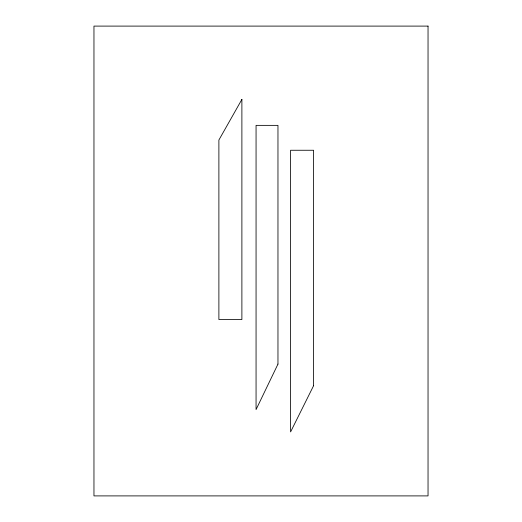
<?xml version="1.0" encoding="UTF-8"?>
<svg xmlns="http://www.w3.org/2000/svg" width="522" height="522" viewBox="0 0 522 522"><rect width="100%" height="100%" fill="white"/><g stroke="black" fill="none" stroke-linecap="round" stroke-linejoin="round"><path stroke-width="0.78" d="M277.965 364.095L256.061 409.581L256.061 125.365L277.965 125.365L277.965 364.095M313.591 385.706L290.591 431.916L290.591 150.258L313.591 150.258L313.591 385.706M241.888 99.408L218.888 140.033L218.888 319.529L241.888 319.529L241.888 99.408M428.04 26.1L93.96 26.1L93.96 495.9L428.04 495.9L428.04 26.1"/></g></svg>
